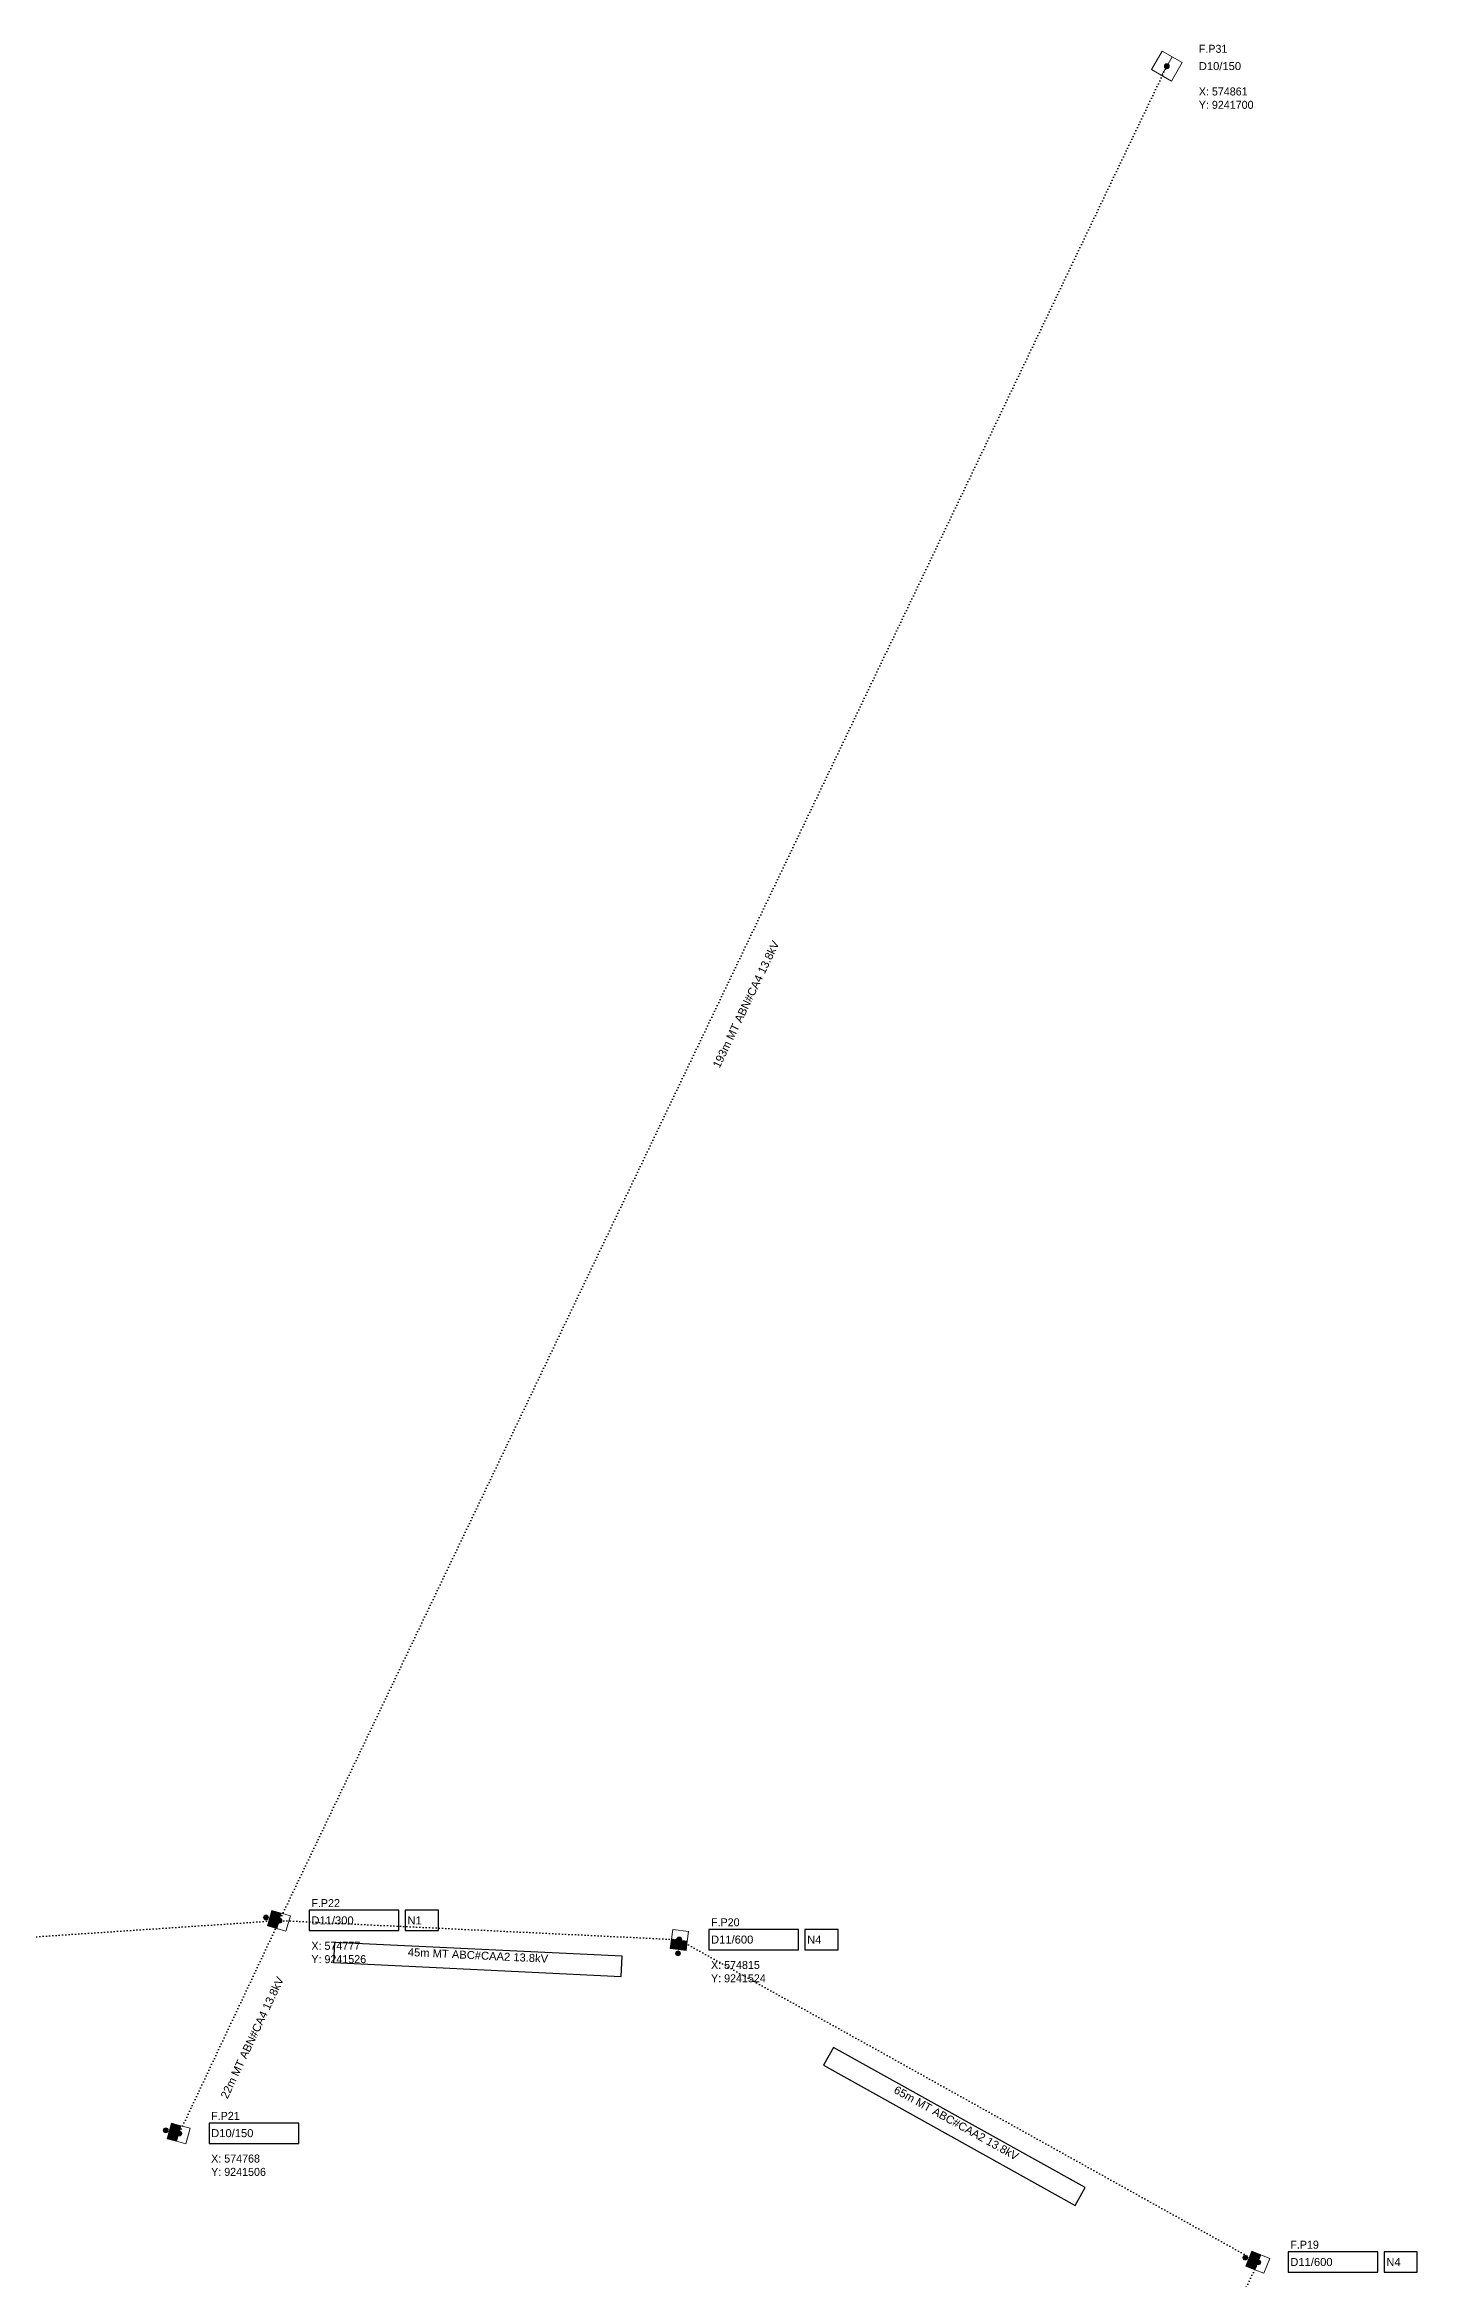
# Model space of a CAD drawing. Header units: metres. Extents: x 574368 to 575203, y 9240500 to 9242162.
# Drawn here: x 574723.9 to 574981.2, y 9241743.1 to 9242161.7 of the extents above; entities that cross this region are included whole.
import ezdxf

# ---------------------------------------------------------------- set-up
doc = ezdxf.new("R2010")
doc.units = ezdxf.units.M
doc.linetypes.add('DOT', pattern=[0.508, 0, -0.508])
for name, color, linetype in [('PONTO FOTO', 4, 'CONTINUOUS'), ('REDE PRIMARIA - Instalar', 1, 'DOT'), ('REDE PRIMARIA - Manter', 1, 'DOT'), ('TEXTOS A IMPLANTAR', 1, 'CONTINUOUS'), ('TEXTOS EXISTENTES', 7, 'CONTINUOUS')]:
    doc.layers.add(name, color=color, linetype=linetype)
doc.styles.add('ARIAL', font='arial.ttf')

# ---------------------------------------------------------------- blocks, each defined once
blk = doc.blocks.new('Clipboard8027')
h = blk.add_hatch(color=7)
h.dxf.hatch_style = 2
h.paths.add_polyline_path([(3, 1.81), (3.01, 0.01), (0.01, 0), (0, 1.8)])
at = {"color": 7, "lineweight": 0}
for points in [[(3, 1.81), (3, 3.61), (0, 3.6), (0, 1.8)], [(3, 1.81), (3.01, 0.01), (0.01, 0), (0, 1.8)], [(3.01, 0.01), (3, 1.81), (0, 1.8), (0.01, 0)]]:
    blk.add_lwpolyline(points, close=True, dxfattribs=at)
blk = doc.blocks.new('Clipboard4108')
h = blk.add_hatch(color=7)
edge = h.paths.add_edge_path()
edge.add_arc((0.463903, 0.463903), 0.463903, 74.00623623, 434.00623623)
h = blk.add_hatch(color=7)
edge = h.paths.add_edge_path()
edge.add_arc((0.463903, 0.463903), 0.463903, 74.00623623, 434.00623623)
at = {"color": 7, "lineweight": 0}
blk.add_circle((0.463903, 0.463903), 0.463903, dxfattribs=at)
blk.add_circle((0.463903, 0.463903), 0.463903, dxfattribs=at)
blk = doc.blocks.new('Clipboard8442')
at = {"color": 1}
for name, p in [('Clipboard8027', (0, 0)), ('Clipboard4108', (1.001781, 1.431733))]:
    blk.add_blockref(name, p, dxfattribs=at)
blk = doc.blocks.new('PosteDtProjetado')
at = {"color": 1}
for name, p in [('Clipboard8442', (-1.425918, -1.873274)), ('Clipboard4108', (-0.312482, -3.031129))]:
    blk.add_blockref(name, p, dxfattribs=at)
blk = doc.blocks.new('Clipboard5160')
h = blk.add_hatch(color=7)
edge = h.paths.add_edge_path()
edge.add_arc((2.000116, 2.165666), 0.461257, 0, 360)
at = {"color": 7, "lineweight": 0}
blk.add_lwpolyline([(4.012179, 4.331378), (3.99352, 0), (0, 0.018859), (0.020355, 4.347143)], close=True, dxfattribs=at)
blk.add_lwpolyline([(4.004396, 2.166537), (0.007783, 2.183699)], dxfattribs=at)
blk.add_circle((2.000116, 2.165666), 0.461257, dxfattribs=at)
blk = doc.blocks.new('PosteDtExistente')
at = {"color": 1}
blk.add_blockref('Clipboard5160', (-2.000116, -2.165666), dxfattribs=at)

msp = doc.modelspace()

# ---------------------------------------------------------------- linework, layer by layer
at = {"layer": 'REDE PRIMARIA - Instalar'}
for points in [[(574767.9, 9241810.14), (574614.11, 9241799.87)], [(574842.81, 9241806.55), (574767.9, 9241810.14)], [(574951.39, 9241746.12), (574842.81, 9241806.55)], [(574885.62, 9241609.41), (574951.39, 9241746.12)]]:
    msp.add_lwpolyline(points, dxfattribs=at)
at = {"layer": 'REDE PRIMARIA - Manter'}
for points in [[(574934.24, 9242157.68), (574767.9, 9241810.14)], [(574767.9, 9241810.14), (574749.11, 9241770.27)]]:
    msp.add_lwpolyline(points, dxfattribs=at)
at = {"layer": 'TEXTOS A IMPLANTAR'}
for points in [[(574773.5, 9241808.24), (574790.3, 9241808.24), (574790.3, 9241812.04), (574773.5, 9241812.04), (574773.5, 9241808.24)], [(574791.5, 9241808.24), (574797.71, 9241808.24), (574797.71, 9241812.04), (574791.5, 9241812.04), (574791.5, 9241808.24)], [(574778.05, 9241802.24), (574831.96, 9241799.66), (574832.14, 9241803.46), (574778.23, 9241806.04), (574778.05, 9241802.24)], [(574848.41, 9241804.65), (574865.22, 9241804.65), (574865.22, 9241808.45), (574848.41, 9241808.45), (574848.41, 9241804.65)], [(574866.42, 9241804.65), (574872.63, 9241804.65), (574872.63, 9241808.45), (574866.42, 9241808.45), (574866.42, 9241804.65)], [(574869.92, 9241782.99), (574917.08, 9241756.75), (574918.93, 9241760.07), (574871.77, 9241786.31), (574869.92, 9241782.99)], [(574754.71, 9241768.37), (574771.52, 9241768.37), (574771.52, 9241772.17), (574754.71, 9241772.17), (574754.71, 9241768.37)], [(574956.99, 9241744.22), (574973.79, 9241744.22), (574973.79, 9241748.02), (574956.99, 9241748.02), (574956.99, 9241744.22)], [(574974.99, 9241744.22), (574981.2, 9241744.22), (574981.2, 9241748.02), (574974.99, 9241748.02), (574974.99, 9241744.22)]]:
    msp.add_lwpolyline(points, close=True, dxfattribs=at)

# ---------------------------------------------------------------- block references
for name, p, rotation in [('PosteDtExistente', (574934.24, 9242157.68), 60.510497198882376), ('PosteDtProjetado', (574767.9, 9241810.14), 253.87887653451494), ('PosteDtProjetado', (574842.81, 9241806.55), 352.372715214727), ('PosteDtProjetado', (574749.11, 9241770.27), 254.692), ('PosteDtProjetado', (574951.39, 9241746.12), 247.80908616953013)]:
    msp.add_blockref(name, p, dxfattribs=dict(rotation=rotation))

# ---------------------------------------------------------------- texts
at = {"char_height": 1.5, "attachment_point": 1}
for s, insert in [('X: 574861\\PY: 9241700', (574940.24, 9242153.68)), ('X: 574777\\PY: 9241526', (574773.9, 9241806.14)), ('X: 574815\\PY: 9241524', (574848.81, 9241802.55)), ('X: 574768\\PY: 9241506', (574755.11, 9241766.27))]:
    msp.add_mtext(s, dxfattribs=dict(at, insert=insert))
at = {"layer": 'PONTO FOTO', "color": 5, "char_height": 1.5, "attachment_point": 1}
for s, insert in [('F.P31', (574940.24, 9242161.68)), ('F.P22', (574773.9, 9241814.14)), ('F.P20', (574848.81, 9241810.55)), ('F.P21', (574755.11, 9241774.27)), ('F.P19', (574957.39, 9241750.12))]:
    msp.add_mtext(s, dxfattribs=dict(at, insert=insert))
at = {"layer": 'TEXTOS A IMPLANTAR', "char_height": 1.5, "attachment_point": 4, "style": 'Arial'}
for s, insert in [('D11/300', (574773.9, 9241810.14)), ('N1', (574791.9, 9241810.14)), ('D11/600', (574848.81, 9241806.55)), ('N4', (574866.82, 9241806.55)), ('D10/150', (574755.11, 9241770.27)), ('D11/600', (574957.39, 9241746.12)), ('N4', (574975.39, 9241746.12))]:
    msp.add_mtext(s, dxfattribs=dict(at, insert=insert))
at = {"layer": 'TEXTOS A IMPLANTAR', "char_height": 1.5, "attachment_point": 2, "style": 'Arial'}
for s, insert, rotation in [('45m MT ABC#CAA2 13.8kV', (574805.16, 9241804.35), 357.2621), ('65m MT ABC#CAA2 13.8kV', (574895.15, 9241772.84), 330.8976)]:
    msp.add_mtext(s, dxfattribs=dict(at, insert=insert, rotation=rotation))
at = {"layer": 'TEXTOS EXISTENTES', "insert": (574940.24, 9242157.68), "char_height": 1.5, "attachment_point": 4, "style": 'Arial'}
msp.add_mtext('D10/150', dxfattribs=at)
at = {"layer": 'TEXTOS EXISTENTES', "char_height": 1.5, "attachment_point": 2, "style": 'Arial'}
for s, insert, rotation in [('193m MT ABN#CA4 13.8kV', (574854.68, 9241982.18), 64.4231), ('22m MT ABN#CA4 13.8kV', (574762.12, 9241788.5), 64.7689)]:
    msp.add_mtext(s, dxfattribs=dict(at, insert=insert, rotation=rotation))

doc.saveas('drawing.dxf')
